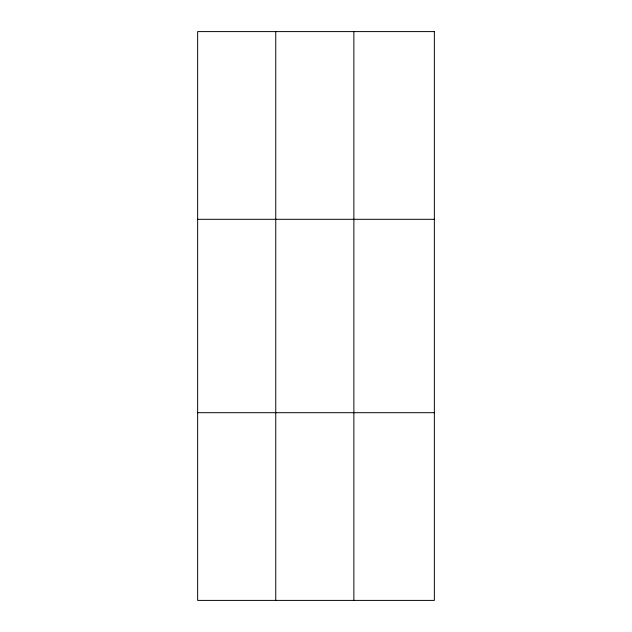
<?xml version="1.0" encoding="UTF-8"?>
<svg xmlns="http://www.w3.org/2000/svg" width="632" height="632" viewBox="0 0 632 632"><rect width="100%" height="100%" fill="white"/><g stroke="black" fill="none" stroke-linecap="round" stroke-linejoin="round"><path stroke-width="0.95" d="M275.757 600.4L275.757 31.6M353.873 600.4L353.873 31.6M197.642 219.304L434.358 219.304M197.642 412.696L434.358 412.696M434.358 31.6L434.358 600.4L197.642 600.4L197.642 31.6L434.358 31.6"/></g></svg>
